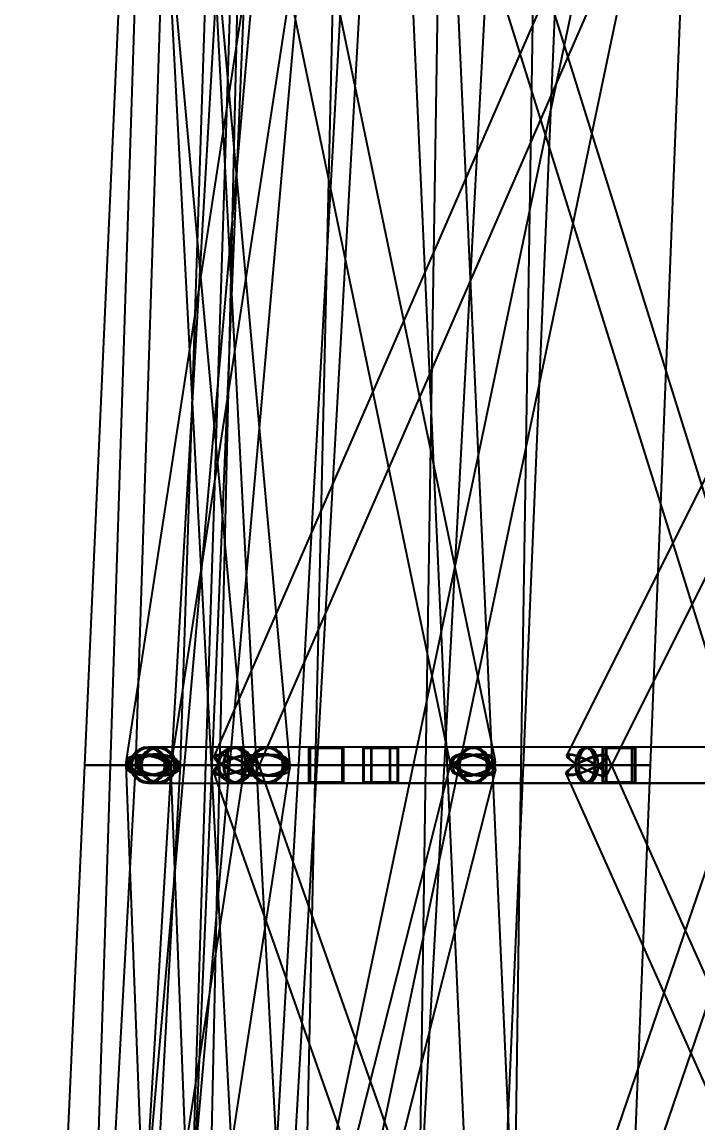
# Model space of a CAD drawing. Header units: millimetres. Extents: x -123812 to 252100, y -3000 to 639000.
# Drawn here: x -21951 to -14372, y 185986 to 198335 of the extents above; entities that cross this region are included whole.
import ezdxf

# ---------------------------------------------------------------- set-up
doc = ezdxf.new("R2010")
doc.units = ezdxf.units.MM
doc.layers.add('D-STR-DIM', color=7, linetype='Continuous', lineweight=13)
doc.layers.add('D-STR-STRC', color=7, linetype='Continuous', lineweight=25)
doc.styles.add('OpenSansCondensed-Light', font='OpenSansCondensed-Light.ttf')
doc.styles.add('TOWER_UNICODE', font='Arial Unicode.ttf')
doc.dimstyles.new('EZDXF', dxfattribs={"dimtxt": 0.25, "dimasz": 0.175, "dimexe": 0.375, "dimexo": 0.125, "dimgap": 0.1, "dimtad": 1, "dimlfac": 100, "dimzin": 12, "dimdsep": 46, "dimtxsty": 'OpenSansCondensed-Light', "dimblk": 'ARCHTICK', "dimcen": 2.5, "dimazin": 3, "dimtfac": 0.5, "dimtmove": 2, "dimatfit": 3})

# ---------------------------------------------------------------- blocks, each defined once
blk = doc.blocks.new('_ARCHTICK')
at = {"color": 0, "linetype": 'BYBLOCK', "const_width": 0.15}
blk.add_lwpolyline([(-0.5, -0.5), (0.5, 0.5)], dxfattribs=at)

msp = doc.modelspace()

# ---------------------------------------------------------------- linework, layer by layer
at = {"layer": 'D-STR-STRC'}
for points in [[(-20203.9, 174948.4), (-14961.2, 199948.4), (-14969.7, 199957), (-14994.5, 199968.6), (-15034, 199982.3), (-15085.5, 199997.1), (-15145.5, 200012.2), (-15209.8, 200026.5), (-15274.2, 200038.9), (-15334.2, 200048.7), (-15385.7, 200055.2), (-15425.2, 200057.9), (-15450, 200056.7), (-15458.5, 200051.6), (-20701.2, 175051.6)], [(-15441.4, 200104), (-19795.2, 190104), (-19797.1, 190084.9), (-19783, 190060), (-19754, 190031.1), (-19712.1, 190000), (-19660, 189968.9), (-19601.4, 189940), (-19540.2, 189915.1), (-19480.6, 189896), (-19426.6, 189884), (-19382, 189879.9), (-19349.8, 189884), (-19332.2, 189896), (-14978.3, 199896)], [(-19214.5, 199938.7), (-17135.6, 189938.7), (-17115.6, 189913.4), (-17080.3, 189893.9), (-17031.9, 189881.6), (-16973.9, 189877.5), (-16910.2, 189881.6), (-16845.1, 189893.9), (-16783, 189913.4), (-16728.2, 189938.7), (-16684.5, 189968.3), (-16654.7, 190000), (-16641, 190031.7), (-16644.2, 190061.3), (-18723.1, 200061.3)], [(-16970.3, 199912.3), (-13849.3, 189912.3), (-13825.2, 189892.5), (-13786.7, 189880.2), (-13736.3, 189875.9), (-13677.5, 189880.2), (-13614.3, 189892.5), (-13551, 189912.3), (-13491.9, 189938), (-13441.1, 189967.9), (-13401.9, 190000), (-13377.1, 190032.1), (-13368.4, 190062), (-13376.3, 190087.7), (-16497.3, 200087.7)], [(-10846.1, 200106.6), (-15846.5, 190106.6), (-15837.3, 190087.1), (-15813.2, 190061.6), (-15775.8, 190031.9), (-15727.6, 190000), (-15672, 189968.1), (-15612.7, 189938.4), (-15553.8, 189912.9), (-15499.2, 189893.4), (-15452.8, 189881.1), (-15417.6, 189876.9), (-15396.1, 189881.1), (-15389.8, 189893.4), (-10389.3, 199893.4)], [(-20944.4, 174978.4), (-18743.7, 199978.4), (-18752.3, 199990.6), (-18777.6, 200003.5), (-18817.8, 200016.1), (-18870.2, 200027.7), (-18931.3, 200037.3), (-18996.8, 200044.4), (-19062.3, 200048.5), (-19123.3, 200049.3), (-19175.7, 200046.7), (-19215.9, 200040.9), (-19241.2, 200032.4), (-19249.8, 200021.6), (-21450.5, 175021.6)], [(-19248.3, 200029.5), (-20786.7, 190029.5), (-20777, 190000), (-20750.8, 189970.5), (-20709.9, 189942.9), (-20657.1, 189919.3), (-20596, 189901.1), (-20530.7, 189889.7), (-20465.8, 189885.9), (-20405.6, 189889.7), (-20354.2, 189901.1), (-20315.1, 189919.3), (-20291, 189942.9), (-20283.6, 189970.5), (-18745.2, 199970.5)], [(-20353.8, 200000), (-20679.6, 190000), (-20667.3, 189969.7), (-20638.5, 189941.4), (-20595.3, 189917.2), (-20540.6, 189898.6), (-20478, 189886.9), (-20411.9, 189882.9), (-20346.8, 189886.9), (-20287.1, 189898.6), (-20236.8, 189917.2), (-20199.5, 189941.4), (-20177.5, 189969.7), (-20172.6, 190000), (-19846.8, 200000)], [(-20355.5, 199968.9), (-19449.9, 189968.9), (-19434, 189940), (-19402, 189915.1), (-19356.2, 189896), (-19299.6, 189884), (-19236.1, 189879.9), (-19170, 189884), (-19105.8, 189896), (-19048, 189915.1), (-19000.4, 189940), (-18966.2, 189968.9), (-18947.9, 190000), (-18946.7, 190031.1), (-19852.3, 200031.1)], [(-18535.8, 175012.8), (-19846.6, 200012.8), (-19855.3, 200025), (-19880.6, 200035.5), (-19920.9, 200043.5), (-19973.5, 200048.6), (-20034.6, 200050.4), (-20100.3, 200048.8), (-20166, 200043.8), (-20227.1, 200035.8), (-20279.7, 200025.4), (-20320, 200013.3), (-20345.3, 200000.2), (-20354, 199987.2), (-19043.2, 174987.2)], [(-15999.1, 175011), (-17128.4, 200011), (-17137, 200023.7), (-17162.4, 200034.7), (-17202.7, 200043.4), (-17255.2, 200049.1), (-17316.4, 200051.5), (-17382.1, 200050.4), (-17447.8, 200045.8), (-17509, 200038.1), (-17561.5, 200027.8), (-17601.9, 200015.6), (-17627.2, 200002.4), (-17635.9, 199989), (-16506.6, 174989)], [(-13612.8, 190203.2), (-16889.9, 190203.2), (-16932.6, 190196.3), (-16972.4, 190176), (-17006.6, 190143.7), (-17032.8, 190101.6), (-17049.3, 190052.6), (-17054.9, 190000), (-17049.3, 189947.4), (-17032.8, 189898.4), (-17006.6, 189856.3), (-16972.4, 189824), (-16932.6, 189803.7), (-16889.9, 189796.8), (-13612.8, 189796.8)], [(-10881.5, 190203.2), (-15618.1, 190203.2), (-15643.5, 190196.3), (-15667.1, 190176), (-15687.4, 190143.7), (-15703, 190101.6), (-15712.8, 190052.6), (-15716.1, 190000), (-15712.8, 189947.4), (-15703, 189898.4), (-15687.4, 189856.3), (-15667.1, 189824), (-15643.5, 189803.7), (-15618.1, 189796.8), (-10881.5, 189796.8)], [(-20722.2, 180000), (-20173.3, 190000), (-20187.4, 190032.4), (-20217.8, 190062.6), (-20262.5, 190088.5), (-20318.2, 190108.4), (-20381.3, 190120.9), (-20447.5, 190125.2), (-20512.2, 190120.9), (-20571, 190108.4), (-20620, 190088.5), (-20655.7, 190062.6), (-20675.8, 190032.4), (-20678.9, 190000), (-21227.8, 180000)], [(-20491.1, 179967.2), (-18946.6, 189967.2), (-18953.6, 190000), (-18977.3, 190032.8), (-19016, 190063.3), (-19067.1, 190089.5), (-19127.2, 190109.6), (-19192.1, 190122.2), (-19257.5, 190126.6), (-19318.8, 190122.2), (-19371.9, 190109.6), (-19413.1, 190089.5), (-19439.8, 190063.3), (-19449.9, 190032.8), (-20994.3, 180032.8)], [(-19896.5, 180000), (-20281.8, 190000), (-20286.4, 190031.5), (-20307.9, 190060.9), (-20344.9, 190086.2), (-20394.9, 190105.5), (-20454.4, 190117.7), (-20519.5, 190121.9), (-20585.6, 190117.7), (-20648.3, 190105.5), (-20703.2, 190086.2), (-20746.7, 190060.9), (-20775.8, 190031.5), (-20788.5, 190000), (-20403.2, 180000)], [(-15797.1, 180081.4), (-19323.3, 190081.4), (-19336.3, 190099.7), (-19364.7, 190111.2), (-19406.7, 190115.2), (-19459.5, 190111.2), (-19519.3, 190099.7), (-19582.2, 190081.4), (-19643.8, 190057.6), (-19699.9, 190029.8), (-19746.8, 190000), (-19781.1, 189970.2), (-19800.7, 189942.4), (-19804.1, 189918.6), (-16277.9, 179918.6)], [(-19169.6, 179936.9), (-16643.9, 189936.9), (-16644.6, 189967.3), (-16661.9, 190000), (-16694.8, 190032.7), (-16741.1, 190063.1), (-16797.4, 190089.3), (-16860.1, 190109.4), (-16924.8, 190122), (-16987.1, 190126.3), (-17042.8, 190122), (-17088.1, 190109.4), (-17119.8, 190089.3), (-17136, 190063.1), (-19661.6, 180063.1)], [(-16793.3, 179911.9), (-13375.1, 189911.9), (-13370.8, 189937.7), (-13383, 189967.7), (-13410.9, 190000), (-13452.6, 190032.3), (-13505.1, 190062.3), (-13565, 190088.1), (-13628.2, 190107.9), (-13690.3, 190120.4), (-13747.1, 190124.6), (-13794.8, 190120.4), (-13830, 190107.9), (-13850.5, 190088.1), (-17268.8, 180088.1)], [(-10918.8, 180102.7), (-15385.8, 190102.7), (-15399.6, 190114.6), (-15428.2, 190118.6), (-15469.7, 190114.6), (-15521.4, 190102.7), (-15579.6, 190083.9), (-15640.5, 190059.3), (-15699.9, 190030.7), (-15753.7, 190000), (-15798.2, 189969.3), (-15830.5, 189940.7), (-15848.3, 189916.1), (-15850.4, 189897.3), (-11383.3, 179897.3)]]:
    msp.add_lwpolyline(points, dxfattribs=at)
for points in [[(-21250.3, 190000), (-19820.1, 190000), (-19398.4, 200000), (-20802.2, 200000)], [(-20962.9, 190000), (-19889.2, 190000), (-19568, 200000), (-20639.8, 200000)], [(-20278.8, 190000), (-18848.6, 190000), (-18294.9, 200000), (-19698.7, 200000)], [(-19735.1, 190000), (-18661.4, 190000), (-18432.9, 200000), (-19504.7, 200000)], [(-18644.8, 190000), (-17214.6, 190000), (-16680.2, 200000), (-18084, 200000)], [(-17426.8, 190000), (-16353.1, 190000), (-16197.9, 200000), (-17269.7, 200000)], [(-16333.2, 190000), (-14903, 190000), (-14507.9, 200000), (-15911.7, 200000)], [(-20738.3, 190000), (-20731.4, 189947.4), (-20711.1, 189898.4), (-20678.8, 189856.3), (-20636.7, 189824), (-20587.8, 189803.7), (-20535.2, 189796.8), (-20426.1, 189796.8), (-20373.5, 189803.7), (-20324.5, 189824), (-20282.4, 189856.3), (-20250.1, 189898.4), (-20229.8, 189947.4), (-20222.9, 190000), (-20229.8, 190052.6), (-20250.1, 190101.6), (-20282.4, 190143.7), (-20324.5, 190176), (-20373.5, 190196.3), (-20426.1, 190203.2), (-20535.2, 190203.2), (-20587.8, 190196.3), (-20636.7, 190176), (-20678.8, 190143.7), (-20711.1, 190101.6), (-20731.4, 190052.6)], [(-20738.3, 190000), (-20731.4, 189947.4), (-20711.1, 189898.4), (-20678.8, 189856.3), (-20636.7, 189824), (-20587.8, 189803.7), (-20535.2, 189796.8), (-20482.6, 189803.7), (-20433.6, 189824), (-20391.5, 189856.3), (-20359.2, 189898.4), (-20338.9, 189947.4), (-20332, 190000), (-20338.9, 190052.6), (-20359.2, 190101.6), (-20391.5, 190143.7), (-20433.6, 190176), (-20482.6, 190196.3), (-20535.2, 190203.2), (-20587.8, 190196.3), (-20636.7, 190176), (-20678.8, 190143.7), (-20711.1, 190101.6), (-20731.4, 190052.6)], [(-20734.8, 190000), (-20728, 189947.4), (-20708.1, 189898.4), (-20676.3, 189856.3), (-20635, 189824), (-20586.8, 189803.7), (-20535.2, 189796.8), (-19563.7, 189796.8), (-19512, 189803.7), (-19463.9, 189824), (-19422.5, 189856.3), (-19390.8, 189898.4), (-19370.9, 189947.4), (-19364.1, 190000), (-19370.9, 190052.6), (-19390.8, 190101.6), (-19422.5, 190143.7), (-19463.9, 190176), (-19512, 190196.3), (-19563.7, 190203.2), (-20535.2, 190203.2), (-20586.8, 190196.3), (-20635, 190176), (-20676.3, 190143.7), (-20708.1, 190101.6), (-20728, 190052.6)], [(-20734.8, 190000), (-20728, 189947.4), (-20708.1, 189898.4), (-20676.3, 189856.3), (-20635, 189824), (-20586.8, 189803.7), (-20535.2, 189796.8), (-20483.5, 189803.7), (-20435.4, 189824), (-20394, 189856.3), (-20362.3, 189898.4), (-20342.3, 189947.4), (-20335.5, 190000), (-20342.3, 190052.6), (-20362.3, 190101.6), (-20394, 190143.7), (-20435.4, 190176), (-20483.5, 190196.3), (-20535.2, 190203.2), (-20586.8, 190196.3), (-20635, 190176), (-20676.3, 190143.7), (-20708.1, 190101.6), (-20728, 190052.6)], [(-20722.3, 190000), (-20716, 189951.5), (-20697.3, 189906.4), (-20667.5, 189867.6), (-20628.8, 189837.9), (-20583.6, 189819.2), (-20535.2, 189812.8), (-20486.7, 189819.2), (-20441.6, 189837.9), (-20402.8, 189867.6), (-20373.1, 189906.4), (-20354.4, 189951.5), (-20348, 190000), (-20354.4, 190048.5), (-20373.1, 190093.6), (-20402.8, 190132.4), (-20441.6, 190162.1), (-20486.7, 190180.8), (-20535.2, 190187.2), (-20583.6, 190180.8), (-20628.8, 190162.1), (-20667.5, 190132.4), (-20697.3, 190093.6), (-20716, 190048.5)], [(-20719.1, 190000), (-20712.8, 189951.5), (-20694.4, 189906.4), (-20665.2, 189867.6), (-20627.1, 189837.9), (-20582.8, 189819.2), (-20535.2, 189812.8), (-20487.6, 189819.2), (-20443.2, 189837.9), (-20405.1, 189867.6), (-20375.9, 189906.4), (-20357.5, 189951.5), (-20351.3, 190000), (-20357.5, 190048.5), (-20375.9, 190093.6), (-20405.1, 190132.4), (-20443.2, 190162.1), (-20487.6, 190180.8), (-20535.2, 190187.2), (-20582.8, 190180.8), (-20627.1, 190162.1), (-20665.2, 190132.4), (-20694.4, 190093.6), (-20712.8, 190048.5)], [(-20629.2, 190000), (-20622.3, 189947.4), (-20602, 189898.4), (-20569.7, 189856.3), (-20527.6, 189824), (-20478.6, 189803.7), (-20426.1, 189796.8), (-20373.5, 189803.7), (-20324.5, 189824), (-20282.4, 189856.3), (-20250.1, 189898.4), (-20229.8, 189947.4), (-20222.9, 190000), (-20229.8, 190052.6), (-20250.1, 190101.6), (-20282.4, 190143.7), (-20324.5, 190176), (-20373.5, 190196.3), (-20426.1, 190203.2), (-20478.6, 190196.3), (-20527.6, 190176), (-20569.7, 190143.7), (-20602, 190101.6), (-20622.3, 190052.6)], [(-20624.2, 190000), (-20617.5, 189947.4), (-20597.7, 189898.4), (-20566.2, 189856.3), (-20525.1, 189824), (-20477.4, 189803.7), (-20426.1, 189796.8), (-19198.3, 189796.8), (-19147, 189803.7), (-19099.2, 189824), (-19058.2, 189856.3), (-19026.7, 189898.4), (-19006.9, 189947.4), (-19000.1, 190000), (-19006.9, 190052.6), (-19026.7, 190101.6), (-19058.2, 190143.7), (-19099.2, 190176), (-19147, 190196.3), (-19198.3, 190203.2), (-20426.1, 190203.2), (-20477.4, 190196.3), (-20525.1, 190176), (-20566.2, 190143.7), (-20597.7, 190101.6), (-20617.5, 190052.6)], [(-20624.2, 190000), (-20617.5, 189947.4), (-20597.7, 189898.4), (-20566.2, 189856.3), (-20525.1, 189824), (-20477.4, 189803.7), (-20426.1, 189796.8), (-20374.8, 189803.7), (-20327, 189824), (-20286, 189856.3), (-20254.5, 189898.4), (-20234.7, 189947.4), (-20227.9, 190000), (-20234.7, 190052.6), (-20254.5, 190101.6), (-20286, 190143.7), (-20327, 190176), (-20374.8, 190196.3), (-20426.1, 190203.2), (-20477.4, 190196.3), (-20525.1, 190176), (-20566.2, 190143.7), (-20597.7, 190101.6), (-20617.5, 190052.6)], [(-20613.2, 190000), (-20606.9, 189951.5), (-20588.2, 189906.4), (-20558.4, 189867.6), (-20519.6, 189837.9), (-20474.5, 189819.2), (-20426.1, 189812.8), (-20377.6, 189819.2), (-20332.5, 189837.9), (-20293.7, 189867.6), (-20264, 189906.4), (-20245.3, 189951.5), (-20238.9, 190000), (-20245.3, 190048.5), (-20264, 190093.6), (-20293.7, 190132.4), (-20332.5, 190162.1), (-20377.6, 190180.8), (-20426.1, 190187.2), (-20474.5, 190180.8), (-20519.6, 190162.1), (-20558.4, 190132.4), (-20588.2, 190093.6), (-20606.9, 190048.5)], [(-20608.6, 190000), (-20602.4, 189951.5), (-20584.2, 189906.4), (-20555.2, 189867.6), (-20517.3, 189837.9), (-20473.3, 189819.2), (-20426.1, 189812.8), (-20378.8, 189819.2), (-20334.8, 189837.9), (-20297, 189867.6), (-20268, 189906.4), (-20249.7, 189951.5), (-20243.5, 190000), (-20249.7, 190048.5), (-20268, 190093.6), (-20297, 190132.4), (-20334.8, 190162.1), (-20378.8, 190180.8), (-20426.1, 190187.2), (-20473.3, 190180.8), (-20517.3, 190162.1), (-20555.2, 190132.4), (-20584.2, 190093.6), (-20602.4, 190048.5)], [(-19763.3, 190000), (-19756.5, 189947.4), (-19736.6, 189898.4), (-19704.9, 189856.3), (-19663.5, 189824), (-19615.4, 189803.7), (-19563.7, 189796.8), (-19512, 189803.7), (-19463.9, 189824), (-19422.5, 189856.3), (-19390.8, 189898.4), (-19370.9, 189947.4), (-19364.1, 190000), (-19370.9, 190052.6), (-19390.8, 190101.6), (-19422.5, 190143.7), (-19463.9, 190176), (-19512, 190196.3), (-19563.7, 190203.2), (-19615.4, 190196.3), (-19663.5, 190176), (-19704.9, 190143.7), (-19736.6, 190101.6), (-19756.5, 190052.6)], [(-19747.6, 190000), (-19741.4, 189951.5), (-19723, 189906.4), (-19693.8, 189867.6), (-19655.7, 189837.9), (-19611.3, 189819.2), (-19563.7, 189812.8), (-19516.1, 189819.2), (-19471.7, 189837.9), (-19433.7, 189867.6), (-19404.4, 189906.4), (-19386.1, 189951.5), (-19379.8, 190000), (-19386.1, 190048.5), (-19404.4, 190093.6), (-19433.7, 190132.4), (-19471.7, 190162.1), (-19516.1, 190180.8), (-19563.7, 190187.2), (-19611.3, 190180.8), (-19655.7, 190162.1), (-19693.8, 190132.4), (-19723, 190093.6), (-19741.4, 190048.5)], [(-19696.3, 190000), (-19691.8, 189947.4), (-19678.6, 189898.4), (-19657.5, 189856.3), (-19630, 189824), (-19598, 189803.7), (-19563.7, 189796.8), (-15618.1, 189796.8), (-15583.8, 189803.7), (-15551.8, 189824), (-15524.3, 189856.3), (-15503.2, 189898.4), (-15490, 189947.4), (-15485.5, 190000), (-15490, 190052.6), (-15503.2, 190101.6), (-15524.3, 190143.7), (-15551.8, 190176), (-15583.8, 190196.3), (-15618.1, 190203.2), (-19563.7, 190203.2), (-19598, 190196.3), (-19630, 190176), (-19657.5, 190143.7), (-19678.6, 190101.6), (-19691.8, 190052.6)], [(-19696.3, 190000), (-19691.8, 189947.4), (-19678.6, 189898.4), (-19657.5, 189856.3), (-19630, 189824), (-19598, 189803.7), (-19563.7, 189796.8), (-19529.4, 189803.7), (-19497.4, 189824), (-19469.9, 189856.3), (-19448.8, 189898.4), (-19435.6, 189947.4), (-19431.1, 190000), (-19435.6, 190052.6), (-19448.8, 190101.6), (-19469.9, 190143.7), (-19497.4, 190176), (-19529.4, 190196.3), (-19563.7, 190203.2), (-19598, 190196.3), (-19630, 190176), (-19657.5, 190143.7), (-19678.6, 190101.6), (-19691.8, 190052.6)], [(-19685.9, 190000), (-19681.7, 189951.5), (-19669.5, 189906.4), (-19650.1, 189867.6), (-19624.8, 189837.9), (-19595.3, 189819.2), (-19563.7, 189812.8), (-19532.1, 189819.2), (-19502.6, 189837.9), (-19477.3, 189867.6), (-19457.9, 189906.4), (-19445.7, 189951.5), (-19441.5, 190000), (-19445.7, 190048.5), (-19457.9, 190093.6), (-19477.3, 190132.4), (-19502.6, 190162.1), (-19532.1, 190180.8), (-19563.7, 190187.2), (-19595.3, 190180.8), (-19624.8, 190162.1), (-19650.1, 190132.4), (-19669.5, 190093.6), (-19681.7, 190048.5)], [(-19646.6, 189800), (-9794.2, 189800), (-9794.2, 190200), (-19646.6, 190200)], [(-19480.8, 190200), (-19646.6, 190200), (-19646.6, 189800), (-19480.8, 189800)], [(-19485.8, 190188), (-19641.6, 190188), (-19641.6, 189812), (-19485.8, 189812)], [(-19396.4, 190000), (-19389.7, 189947.4), (-19369.9, 189898.4), (-19338.4, 189856.3), (-19297.4, 189824), (-19249.6, 189803.7), (-19198.3, 189796.8), (-19147, 189803.7), (-19099.2, 189824), (-19058.2, 189856.3), (-19026.7, 189898.4), (-19006.9, 189947.4), (-19000.1, 190000), (-19006.9, 190052.6), (-19026.7, 190101.6), (-19058.2, 190143.7), (-19099.2, 190176), (-19147, 190196.3), (-19198.3, 190203.2), (-19249.6, 190196.3), (-19297.4, 190176), (-19338.4, 190143.7), (-19369.9, 190101.6), (-19389.7, 190052.6)], [(-19383.5, 190000), (-19377.2, 189947.4), (-19358.7, 189898.4), (-19329.3, 189856.3), (-19290.9, 189824), (-19246.2, 189803.7), (-19198.3, 189796.8), (-16889.9, 189796.8), (-16842, 189803.7), (-16797.3, 189824), (-16759, 189856.3), (-16729.5, 189898.4), (-16711, 189947.4), (-16704.7, 190000), (-16711, 190052.6), (-16729.5, 190101.6), (-16759, 190143.7), (-16797.3, 190176), (-16842, 190196.3), (-16889.9, 190203.2), (-19198.3, 190203.2), (-19246.2, 190196.3), (-19290.9, 190176), (-19329.3, 190143.7), (-19358.7, 190101.6), (-19377.2, 190052.6)], [(-19383.5, 190000), (-19377.2, 189947.4), (-19358.7, 189898.4), (-19329.3, 189856.3), (-19290.9, 189824), (-19246.2, 189803.7), (-19198.3, 189796.8), (-19150.3, 189803.7), (-19105.7, 189824), (-19067.3, 189856.3), (-19037.9, 189898.4), (-19019.4, 189947.4), (-19013.1, 190000), (-19019.4, 190052.6), (-19037.9, 190101.6), (-19067.3, 190143.7), (-19105.7, 190176), (-19150.3, 190196.3), (-19198.3, 190203.2), (-19246.2, 190196.3), (-19290.9, 190176), (-19329.3, 190143.7), (-19358.7, 190101.6), (-19377.2, 190052.6)], [(-19380.8, 190000), (-19374.6, 189951.5), (-19356.4, 189906.4), (-19327.4, 189867.6), (-19289.6, 189837.9), (-19245.5, 189819.2), (-19198.3, 189812.8), (-19151, 189819.2), (-19107, 189837.9), (-19069.2, 189867.6), (-19040.2, 189906.4), (-19022, 189951.5), (-19015.7, 190000), (-19022, 190048.5), (-19040.2, 190093.6), (-19069.2, 190132.4), (-19107, 190162.1), (-19151, 190180.8), (-19198.3, 190187.2), (-19245.5, 190180.8), (-19289.6, 190162.1), (-19327.4, 190132.4), (-19356.4, 190093.6), (-19374.6, 190048.5)], [(-19368.9, 190000), (-19363.1, 189951.5), (-19346.1, 189906.4), (-19318.9, 189867.6), (-19283.6, 189837.9), (-19242.4, 189819.2), (-19198.3, 189812.8), (-19154.1, 189819.2), (-19113, 189837.9), (-19077.6, 189867.6), (-19050.5, 189906.4), (-19033.5, 189951.5), (-19027.6, 190000), (-19033.5, 190048.5), (-19050.5, 190093.6), (-19077.6, 190132.4), (-19113, 190162.1), (-19154.1, 190180.8), (-19198.3, 190187.2), (-19242.4, 190180.8), (-19283.6, 190162.1), (-19318.9, 190132.4), (-19346.1, 190093.6), (-19363.1, 190048.5)], [(-18740.2, 189800), (-17730.1, 189800), (-17730.1, 190200), (-18740.2, 190200)], [(-18341, 190200), (-18740.2, 190200), (-18740.2, 189800), (-18341, 189800)], [(-18729.7, 189800), (-15066.9, 189800), (-15066.9, 190200), (-18729.7, 190200)], [(-18351.6, 190200), (-18729.7, 190200), (-18729.7, 189800), (-18351.6, 189800)], [(-18353, 190188), (-18728.2, 190188), (-18728.2, 189812), (-18353, 189812)], [(-18362.9, 190188), (-18718.3, 190188), (-18718.3, 189812), (-18362.9, 189812)], [(-17730.1, 190200), (-18129.3, 190200), (-18129.3, 189800), (-17730.1, 189800)], [(-17742.1, 190188), (-18117.3, 190188), (-18117.3, 189812), (-17742.1, 189812)], [(-18040.4, 189800), (-9766.3, 189800), (-9766.3, 190200), (-18040.4, 190200)], [(-17818.9, 190200), (-18040.4, 190200), (-18040.4, 189800), (-17818.9, 189800)], [(-17825.6, 190188), (-18033.8, 190188), (-18033.8, 189812), (-17825.6, 189812)], [(-17075.2, 190000), (-17068.8, 189947.4), (-17050.3, 189898.4), (-17020.9, 189856.3), (-16982.5, 189824), (-16937.9, 189803.7), (-16889.9, 189796.8), (-16842, 189803.7), (-16797.3, 189824), (-16759, 189856.3), (-16729.5, 189898.4), (-16711, 189947.4), (-16704.7, 190000), (-16711, 190052.6), (-16729.5, 190101.6), (-16759, 190143.7), (-16797.3, 190176), (-16842, 190196.3), (-16889.9, 190203.2), (-16937.9, 190196.3), (-16982.5, 190176), (-17020.9, 190143.7), (-17050.3, 190101.6), (-17068.8, 190052.6)], [(-17060.6, 190000), (-17054.8, 189951.5), (-17037.7, 189906.4), (-17010.6, 189867.6), (-16975.3, 189837.9), (-16934.1, 189819.2), (-16889.9, 189812.8), (-16845.8, 189819.2), (-16804.6, 189837.9), (-16769.3, 189867.6), (-16742.2, 189906.4), (-16725.1, 189951.5), (-16719.3, 190000), (-16725.1, 190048.5), (-16742.2, 190093.6), (-16769.3, 190132.4), (-16804.6, 190162.1), (-16845.8, 190180.8), (-16889.9, 190187.2), (-16934.1, 190180.8), (-16975.3, 190162.1), (-17010.6, 190132.4), (-17037.7, 190093.6), (-17054.8, 190048.5)], [(-17054.9, 190000), (-17049.3, 189947.4), (-17032.8, 189898.4), (-17006.6, 189856.3), (-16972.4, 189824), (-16932.6, 189803.7), (-16889.9, 189796.8), (-16847.2, 189803.7), (-16807.4, 189824), (-16773.3, 189856.3), (-16747.1, 189898.4), (-16730.6, 189947.4), (-16725, 190000), (-16730.6, 190052.6), (-16747.1, 190101.6), (-16773.3, 190143.7), (-16807.4, 190176), (-16847.2, 190196.3), (-16889.9, 190203.2), (-16932.6, 190196.3), (-16972.4, 190176), (-17006.6, 190143.7), (-17032.8, 190101.6), (-17049.3, 190052.6)], [(-17041.9, 190000), (-17036.7, 189951.5), (-17021.6, 189906.4), (-16997.4, 189867.6), (-16965.9, 189837.9), (-16929.3, 189819.2), (-16889.9, 189812.8), (-16850.6, 189819.2), (-16813.9, 189837.9), (-16782.5, 189867.6), (-16758.3, 189906.4), (-16743.1, 189951.5), (-16737.9, 190000), (-16743.1, 190048.5), (-16758.3, 190093.6), (-16782.5, 190132.4), (-16813.9, 190162.1), (-16850.6, 190180.8), (-16889.9, 190187.2), (-16929.3, 190180.8), (-16965.9, 190162.1), (-16997.4, 190132.4), (-17021.6, 190093.6), (-17036.7, 190048.5)], [(-15750.7, 190000), (-15746.2, 189947.4), (-15733, 189898.4), (-15711.9, 189856.3), (-15684.4, 189824), (-15652.4, 189803.7), (-15618.1, 189796.8), (-15583.8, 189803.7), (-15551.8, 189824), (-15524.3, 189856.3), (-15503.2, 189898.4), (-15490, 189947.4), (-15485.5, 190000), (-15490, 190052.6), (-15503.2, 190101.6), (-15524.3, 190143.7), (-15551.8, 190176), (-15583.8, 190196.3), (-15618.1, 190203.2), (-15652.4, 190196.3), (-15684.4, 190176), (-15711.9, 190143.7), (-15733, 190101.6), (-15746.2, 190052.6)], [(-15740.3, 190000), (-15736.1, 189951.5), (-15723.9, 189906.4), (-15704.5, 189867.6), (-15679.2, 189837.9), (-15649.7, 189819.2), (-15618.1, 189812.8), (-15586.5, 189819.2), (-15557, 189837.9), (-15531.7, 189867.6), (-15512.3, 189906.4), (-15500.1, 189951.5), (-15495.9, 190000), (-15500.1, 190048.5), (-15512.3, 190093.6), (-15531.7, 190132.4), (-15557, 190162.1), (-15586.5, 190180.8), (-15618.1, 190187.2), (-15649.7, 190180.8), (-15679.2, 190162.1), (-15704.5, 190132.4), (-15723.9, 190093.6), (-15736.1, 190048.5)], [(-15716.1, 190000), (-15712.8, 189947.4), (-15703, 189898.4), (-15687.4, 189856.3), (-15667.1, 189824), (-15643.5, 189803.7), (-15618.1, 189796.8), (-15592.7, 189803.7), (-15569.1, 189824), (-15548.8, 189856.3), (-15533.2, 189898.4), (-15523.4, 189947.4), (-15520.1, 190000), (-15523.4, 190052.6), (-15533.2, 190101.6), (-15548.8, 190143.7), (-15569.1, 190176), (-15592.7, 190196.3), (-15618.1, 190203.2), (-15643.5, 190196.3), (-15667.1, 190176), (-15687.4, 190143.7), (-15703, 190101.6), (-15712.8, 190052.6)], [(-15708.4, 190000), (-15705.3, 189951.5), (-15696.3, 189906.4), (-15682, 189867.6), (-15663.3, 189837.9), (-15641.5, 189819.2), (-15618.1, 189812.8), (-15594.7, 189819.2), (-15573, 189837.9), (-15554.2, 189867.6), (-15539.9, 189906.4), (-15530.9, 189951.5), (-15527.8, 190000), (-15530.9, 190048.5), (-15539.9, 190093.6), (-15554.2, 190132.4), (-15573, 190162.1), (-15594.7, 190180.8), (-15618.1, 190187.2), (-15641.5, 190180.8), (-15663.3, 190162.1), (-15682, 190132.4), (-15696.3, 190093.6), (-15705.3, 190048.5)], [(-15066.9, 190200), (-15445, 190200), (-15445, 189800), (-15066.9, 189800)], [(-15078.2, 190188), (-15433.6, 190188), (-15433.6, 189812), (-15078.2, 189812)], [(-15407, 189800), (-8512.5, 189800), (-8512.5, 190200), (-15407, 190200)], [(-15104.8, 190200), (-15407, 190200), (-15407, 189800), (-15104.8, 189800)], [(-15113.9, 190188), (-15397.9, 190188), (-15397.9, 189812), (-15113.9, 189812)], [(-20281.8, 190000), (-20294.5, 189968.5), (-20323.6, 189939.1), (-20367.1, 189913.8), (-20422.1, 189894.5), (-20484.8, 189882.3), (-20550.9, 189878.1), (-20615.9, 189882.3), (-20675.5, 189894.5), (-20725.4, 189913.8), (-20762.4, 189939.1), (-20784, 189968.5), (-20788.5, 190000), (-20775.8, 190031.5), (-20746.7, 190060.9), (-20703.2, 190086.2), (-20648.3, 190105.5), (-20585.6, 190117.7), (-20519.5, 190121.9), (-20454.4, 190117.7), (-20394.9, 190105.5), (-20344.9, 190086.2), (-20307.9, 190060.9), (-20286.4, 190031.5)], [(-20777, 190000), (-20750.8, 189970.5), (-20709.9, 189942.9), (-20657.1, 189919.3), (-20596, 189901.1), (-20530.7, 189889.7), (-20465.8, 189885.9), (-20405.6, 189889.7), (-20354.2, 189901.1), (-20315.1, 189919.3), (-20291, 189942.9), (-20283.6, 189970.5), (-20293.3, 190000), (-20319.5, 190029.5), (-20360.4, 190057.1), (-20413.2, 190080.7), (-20474.3, 190098.9), (-20539.6, 190110.3), (-20604.6, 190114.1), (-20664.8, 190110.3), (-20716.2, 190098.9), (-20755.2, 190080.7), (-20779.3, 190057.1), (-20786.7, 190029.5)], [(-20306.7, 190000), (-20318.2, 189971.6), (-20344.4, 189945.1), (-20383.7, 189922.3), (-20433.2, 189904.8), (-20489.7, 189893.9), (-20549.3, 189890.1), (-20608, 189893.9), (-20661.6, 189904.8), (-20706.7, 189922.3), (-20740.1, 189945.1), (-20759.5, 189971.6), (-20763.6, 190000), (-20752.2, 190028.4), (-20725.9, 190054.9), (-20686.7, 190077.7), (-20637.1, 190095.2), (-20580.6, 190106.1), (-20521, 190109.9), (-20462.4, 190106.1), (-20408.7, 190095.2), (-20363.6, 190077.7), (-20330.3, 190054.9), (-20310.9, 190028.4)], [(-20753.2, 190000), (-20729.6, 189973.4), (-20692.7, 189948.5), (-20645.1, 189927.2), (-20590, 189910.9), (-20531.2, 189900.6), (-20472.6, 189897.1), (-20418.3, 189900.6), (-20372, 189910.9), (-20336.8, 189927.2), (-20315.1, 189948.5), (-20308.4, 189973.4), (-20317.1, 190000), (-20340.8, 190026.6), (-20377.6, 190051.5), (-20425.2, 190072.8), (-20480.3, 190089.1), (-20539.2, 190099.4), (-20597.7, 190102.9), (-20652, 190099.4), (-20698.4, 190089.1), (-20733.6, 190072.8), (-20755.3, 190051.5), (-20762, 190026.6)], [(-20679.6, 190000), (-20667.3, 189969.7), (-20638.5, 189941.4), (-20595.3, 189917.2), (-20540.6, 189898.6), (-20478, 189886.9), (-20411.9, 189882.9), (-20346.8, 189886.9), (-20287.1, 189898.6), (-20236.8, 189917.2), (-20199.5, 189941.4), (-20177.5, 189969.7), (-20172.6, 190000), (-20184.9, 190030.3), (-20213.6, 190058.6), (-20256.8, 190082.8), (-20311.6, 190101.4), (-20374.1, 190113.1), (-20440.2, 190117.1), (-20505.3, 190113.1), (-20565.1, 190101.4), (-20615.3, 190082.8), (-20652.7, 190058.6), (-20674.6, 190030.3)], [(-20173.3, 190000), (-20176.3, 189967.6), (-20196.4, 189937.4), (-20232.2, 189911.5), (-20281.1, 189891.6), (-20339.9, 189879.1), (-20404.6, 189874.8), (-20470.8, 189879.1), (-20533.9, 189891.6), (-20589.7, 189911.5), (-20634.3, 189937.4), (-20664.7, 189967.6), (-20678.9, 190000), (-20675.8, 190032.4), (-20655.7, 190062.6), (-20620, 190088.5), (-20571, 190108.4), (-20512.2, 190120.9), (-20447.5, 190125.2), (-20381.3, 190120.9), (-20318.2, 190108.4), (-20262.5, 190088.5), (-20217.8, 190062.6), (-20187.4, 190032.4)], [(-20654.6, 190000), (-20643.5, 189972.7), (-20617.6, 189947.2), (-20578.7, 189925.3), (-20529.3, 189908.6), (-20472.9, 189898), (-20413.3, 189894.4), (-20354.6, 189898), (-20300.8, 189908.6), (-20255.5, 189925.3), (-20221.8, 189947.2), (-20202, 189972.7), (-20197.5, 190000), (-20208.6, 190027.3), (-20234.5, 190052.8), (-20273.5, 190074.7), (-20322.8, 190091.4), (-20379.2, 190102), (-20438.8, 190105.6), (-20497.5, 190102), (-20551.4, 190091.4), (-20596.7, 190074.7), (-20630.4, 190052.8), (-20650.1, 190027.3)], [(-20198.1, 190000), (-20200.9, 189970.8), (-20219, 189943.6), (-20251.2, 189920.2), (-20295.4, 189902.3), (-20348.4, 189891), (-20406.8, 189887.1), (-20466.4, 189891), (-20523.3, 189902.3), (-20573.6, 189920.2), (-20613.8, 189943.6), (-20641.2, 189970.8), (-20654, 190000), (-20651.2, 190029.2), (-20633.1, 190056.4), (-20600.9, 190079.8), (-20556.8, 190097.7), (-20503.7, 190109), (-20445.4, 190112.9), (-20385.7, 190109), (-20328.8, 190097.7), (-20278.6, 190079.8), (-20238.3, 190056.4), (-20210.9, 190029.2)], [(-19380.7, 190000), (-19427.5, 189970.2), (-19483.7, 189942.4), (-19545.3, 189918.6), (-19608.1, 189900.3), (-19667.9, 189888.8), (-19720.7, 189884.8), (-19762.7, 189888.8), (-19791.2, 189900.3), (-19804.1, 189918.6), (-19800.7, 189942.4), (-19781.1, 189970.2), (-19746.8, 190000), (-19699.9, 190029.8), (-19643.8, 190057.6), (-19582.2, 190081.4), (-19519.3, 190099.7), (-19459.5, 190111.2), (-19406.7, 190115.2), (-19364.7, 190111.2), (-19336.3, 190099.7), (-19323.3, 190081.4), (-19326.7, 190057.6), (-19346.3, 190029.8)], [(-19712.1, 190000), (-19660, 189968.9), (-19601.4, 189940), (-19540.2, 189915.1), (-19480.6, 189896), (-19426.6, 189884), (-19382, 189879.9), (-19349.8, 189884), (-19332.2, 189896), (-19330.3, 189915.1), (-19344.4, 189940), (-19373.4, 189968.9), (-19415.3, 190000), (-19467.4, 190031.1), (-19526.1, 190060), (-19587.3, 190084.9), (-19646.9, 190104), (-19700.8, 190116), (-19745.4, 190120.1), (-19777.6, 190116), (-19795.2, 190104), (-19797.1, 190084.9), (-19783, 190060), (-19754, 190031.1)], [(-19398.7, 190000), (-19440.9, 189973.1), (-19491.5, 189948.1), (-19547.1, 189926.6), (-19603.7, 189910.1), (-19657.7, 189899.7), (-19705.2, 189896.2), (-19743.1, 189899.7), (-19768.8, 189910.1), (-19780.5, 189926.6), (-19777.4, 189948.1), (-19759.7, 189973.1), (-19728.7, 190000), (-19686.5, 190026.9), (-19635.9, 190051.9), (-19580.3, 190073.4), (-19523.7, 190089.9), (-19469.7, 190100.3), (-19422.2, 190103.8), (-19384.3, 190100.3), (-19358.6, 190089.9), (-19346.9, 190073.4), (-19350, 190051.9), (-19367.7, 190026.9)], [(-19697.5, 190000), (-19650.5, 189972), (-19597.7, 189945.9), (-19542.5, 189923.5), (-19488.7, 189906.3), (-19440.1, 189895.4), (-19399.9, 189891.8), (-19370.9, 189895.4), (-19355, 189906.3), (-19353.3, 189923.5), (-19366, 189945.9), (-19392.1, 189972), (-19429.9, 190000), (-19476.9, 190028), (-19529.8, 190054.1), (-19584.9, 190076.5), (-19638.7, 190093.7), (-19687.3, 190104.6), (-19727.5, 190108.2), (-19756.5, 190104.6), (-19772.4, 190093.7), (-19774.1, 190076.5), (-19761.4, 190054.1), (-19735.3, 190028)], [(-18953.6, 190000), (-18946.6, 189967.2), (-18956.8, 189936.7), (-18983.4, 189910.5), (-19024.7, 189890.4), (-19077.8, 189877.8), (-19139.1, 189873.4), (-19204.4, 189877.8), (-19269.4, 189890.4), (-19329.4, 189910.5), (-19380.6, 189936.7), (-19419.3, 189967.2), (-19442.9, 190000), (-19449.9, 190032.8), (-19439.8, 190063.3), (-19413.1, 190089.5), (-19371.9, 190109.6), (-19318.8, 190122.2), (-19257.5, 190126.6), (-19192.1, 190122.2), (-19127.2, 190109.6), (-19067.1, 190089.5), (-19016, 190063.3), (-18977.3, 190032.8)], [(-19448.6, 190000), (-19449.9, 189968.9), (-19434, 189940), (-19402, 189915.1), (-19356.2, 189896), (-19299.6, 189884), (-19236.1, 189879.9), (-19170, 189884), (-19105.8, 189896), (-19048, 189915.1), (-19000.4, 189940), (-18966.2, 189968.9), (-18947.9, 190000), (-18946.7, 190031.1), (-18962.6, 190060), (-18994.5, 190084.9), (-19040.4, 190104), (-19097, 190116), (-19160.5, 190120.1), (-19226.6, 190116), (-19290.7, 190104), (-19348.6, 190084.9), (-19396.2, 190060), (-19430.3, 190031.1)], [(-18977.7, 190000), (-18971.4, 189970.5), (-18980.6, 189943), (-19004.6, 189919.3), (-19041.8, 189901.2), (-19089.6, 189889.8), (-19144.9, 189885.9), (-19203.8, 189889.8), (-19262.4, 189901.2), (-19316.5, 189919.3), (-19362.6, 189943), (-19397.5, 189970.5), (-19418.9, 190000), (-19425.2, 190029.5), (-19416, 190057), (-19392, 190080.7), (-19354.8, 190098.8), (-19306.9, 190110.2), (-19251.6, 190114.1), (-19192.7, 190110.2), (-19134.2, 190098.8), (-19080, 190080.7), (-19033.9, 190057), (-18999, 190029.5)], [(-19424, 190000), (-19425.1, 189972), (-19410.8, 189945.9), (-19382, 189923.4), (-19340.6, 189906.2), (-19289.6, 189895.4), (-19232.3, 189891.7), (-19172.8, 189895.4), (-19114.9, 189906.2), (-19062.8, 189923.4), (-19019.8, 189945.9), (-18989.1, 189972), (-18972.6, 190000), (-18971.4, 190028), (-18985.8, 190054.1), (-19014.6, 190076.6), (-19055.9, 190093.8), (-19107, 190104.6), (-19164.2, 190108.3), (-19223.8, 190104.6), (-19281.6, 190093.8), (-19333.8, 190076.6), (-19376.7, 190054.1), (-19407.5, 190028)], [(-17125.1, 190000), (-17138.9, 189968.3), (-17135.6, 189938.7), (-17115.6, 189913.4), (-17080.3, 189893.9), (-17031.9, 189881.6), (-16973.9, 189877.5), (-16910.2, 189881.6), (-16845.1, 189893.9), (-16783, 189913.4), (-16728.2, 189938.7), (-16684.5, 189968.3), (-16654.7, 190000), (-16641, 190031.7), (-16644.2, 190061.3), (-16664.2, 190086.6), (-16699.6, 190106.1), (-16747.9, 190118.4), (-16806, 190122.5), (-16869.7, 190118.4), (-16934.8, 190106.1), (-16996.9, 190086.6), (-17051.6, 190061.3), (-17095.4, 190031.7)], [(-16661.9, 190000), (-16644.6, 189967.3), (-16643.9, 189936.9), (-16660, 189910.7), (-16691.8, 189890.6), (-16737.1, 189878), (-16792.8, 189873.7), (-16855.1, 189878), (-16919.8, 189890.6), (-16982.5, 189910.7), (-17038.8, 189936.9), (-17085, 189967.3), (-17117.9, 190000), (-17135.3, 190032.7), (-17136, 190063.1), (-17119.8, 190089.3), (-17088.1, 190109.4), (-17042.8, 190122), (-16987.1, 190126.3), (-16924.8, 190122), (-16860.1, 190109.4), (-16797.4, 190089.3), (-16741.1, 190063.1), (-16694.8, 190032.7)], [(-17102, 190000), (-17114.4, 189971.4), (-17111.4, 189944.8), (-17093.4, 189921.9), (-17061.5, 189904.3), (-17018, 189893.3), (-16965.6, 189889.5), (-16908.2, 189893.3), (-16849.5, 189904.3), (-16793.5, 189921.9), (-16744.1, 189944.8), (-16704.7, 189971.4), (-16677.9, 190000), (-16665.5, 190028.6), (-16668.4, 190055.2), (-16686.4, 190078.1), (-16718.3, 190095.7), (-16761.9, 190106.7), (-16814.2, 190110.5), (-16871.7, 190106.7), (-16930.4, 190095.7), (-16986.3, 190078.1), (-17035.7, 190055.2), (-17075.2, 190028.6)], [(-16684.4, 190000), (-16668.7, 189970.5), (-16668.1, 189943.1), (-16682.7, 189919.5), (-16711.3, 189901.4), (-16752.1, 189890), (-16802.4, 189886.1), (-16858.5, 189890), (-16916.9, 189901.4), (-16973.4, 189919.5), (-17024.2, 189943.1), (-17065.8, 189970.5), (-17095.5, 190000), (-17111.2, 190029.5), (-17111.7, 190056.9), (-17097.2, 190080.5), (-17068.6, 190098.6), (-17027.7, 190110), (-16977.5, 190113.9), (-16921.3, 190110), (-16863, 190098.6), (-16806.5, 190080.5), (-16755.7, 190056.9), (-16714.1, 190029.5)], [(-15482.6, 190000), (-15536.3, 189969.3), (-15595.7, 189940.7), (-15656.6, 189916.1), (-15714.8, 189897.3), (-15766.5, 189885.4), (-15808, 189881.4), (-15836.7, 189885.4), (-15850.4, 189897.3), (-15848.3, 189916.1), (-15830.5, 189940.7), (-15798.2, 189969.3), (-15753.7, 190000), (-15699.9, 190030.7), (-15640.5, 190059.3), (-15579.6, 190083.9), (-15521.4, 190102.7), (-15469.7, 190114.6), (-15428.2, 190118.6), (-15399.6, 190114.6), (-15385.8, 190102.7), (-15388, 190083.9), (-15405.8, 190059.3), (-15438, 190030.7)], [(-15727.6, 190000), (-15672, 189968.1), (-15612.7, 189938.4), (-15553.8, 189912.9), (-15499.2, 189893.4), (-15452.8, 189881.1), (-15417.6, 189876.9), (-15396.1, 189881.1), (-15389.8, 189893.4), (-15398.9, 189912.9), (-15423, 189938.4), (-15460.5, 189968.1), (-15508.6, 190000), (-15564.2, 190031.9), (-15623.5, 190061.6), (-15682.4, 190087.1), (-15737, 190106.6), (-15783.4, 190118.9), (-15818.6, 190123.1), (-15840.1, 190118.9), (-15846.5, 190106.6), (-15837.3, 190087.1), (-15813.2, 190061.6), (-15775.8, 190031.9)], [(-15495.9, 190000), (-15544.4, 189972.3), (-15597.9, 189946.5), (-15652.8, 189924.4), (-15705.3, 189907.4), (-15751.9, 189896.7), (-15789.4, 189893), (-15815.1, 189896.7), (-15827.5, 189907.4), (-15825.6, 189924.4), (-15809.6, 189946.5), (-15780.5, 189972.3), (-15740.3, 190000), (-15691.8, 190027.7), (-15638.3, 190053.5), (-15583.4, 190075.6), (-15530.9, 190092.6), (-15484.3, 190103.3), (-15446.9, 190107), (-15421.1, 190103.3), (-15408.7, 190092.6), (-15410.6, 190075.6), (-15426.7, 190053.5), (-15455.7, 190027.7)], [(-15716.8, 190000), (-15666.7, 189971.3), (-15613.2, 189944.5), (-15560.1, 189921.5), (-15510.9, 189903.9), (-15469.1, 189892.8), (-15437.4, 189889), (-15418, 189892.8), (-15412.2, 189903.9), (-15420.5, 189921.5), (-15442.2, 189944.5), (-15476, 189971.3), (-15519.4, 190000), (-15569.5, 190028.7), (-15623, 190055.5), (-15676.1, 190078.5), (-15725.3, 190096.1), (-15767.1, 190107.2), (-15798.8, 190111), (-15818.2, 190107.2), (-15824, 190096.1), (-15815.7, 190078.5), (-15794, 190055.5), (-15760.2, 190028.7)], [(-21703.3, 180000), (-20246.7, 180000), (-19820.1, 190000), (-21250.3, 190000)], [(-21280.5, 180000), (-20204.9, 180000), (-19889.2, 190000), (-20962.9, 190000)], [(-19820.1, 190000), (-19844.4, 190000), (-19915.9, 190000), (-20029.5, 190000), (-20177.6, 190000), (-20350.1, 190000), (-20535.2, 190000), (-20720.3, 190000), (-20892.7, 190000), (-21040.8, 190000), (-21154.5, 190000), (-21225.9, 190000), (-21250.3, 190000), (-21225.9, 190000), (-21154.5, 190000), (-21040.8, 190000), (-20892.7, 190000), (-20720.3, 190000), (-20535.2, 190000), (-20350.1, 190000), (-20177.6, 190000), (-20029.5, 190000), (-19915.9, 190000), (-19844.4, 190000)], [(-19889.2, 190000), (-19907.5, 190000), (-19961.1, 190000), (-20046.5, 190000), (-20157.6, 190000), (-20287.1, 190000), (-20426.1, 190000), (-20565, 190000), (-20694.5, 190000), (-20805.7, 190000), (-20891, 190000), (-20944.6, 190000), (-20962.9, 190000), (-20944.6, 190000), (-20891, 190000), (-20805.7, 190000), (-20694.5, 190000), (-20565, 190000), (-20426.1, 190000), (-20287.1, 190000), (-20157.6, 190000), (-20046.5, 190000), (-19961.1, 190000), (-19907.5, 190000)], [(-20878.2, 180000), (-19421.6, 180000), (-18848.6, 190000), (-20278.8, 190000)], [(-18848.6, 190000), (-18873, 190000), (-18944.4, 190000), (-19058.1, 190000), (-19206.2, 190000), (-19378.6, 190000), (-19563.7, 190000), (-19748.8, 190000), (-19921.3, 190000), (-20069.4, 190000), (-20183, 190000), (-20254.4, 190000), (-20278.8, 190000), (-20254.4, 190000), (-20183, 190000), (-20069.4, 190000), (-19921.3, 190000), (-19748.8, 190000), (-19563.7, 190000), (-19378.6, 190000), (-19206.2, 190000), (-19058.1, 190000), (-18944.4, 190000), (-18873, 190000)], [(-19953.4, 180000), (-18877.8, 180000), (-18661.4, 190000), (-19735.1, 190000)], [(-18661.4, 190000), (-18679.7, 190000), (-18733.4, 190000), (-18818.7, 190000), (-18929.9, 190000), (-19059.3, 190000), (-19198.3, 190000), (-19337.2, 190000), (-19466.7, 190000), (-19577.9, 190000), (-19663.2, 190000), (-19716.8, 190000), (-19735.1, 190000), (-19716.8, 190000), (-19663.2, 190000), (-19577.9, 190000), (-19466.7, 190000), (-19337.2, 190000), (-19198.3, 190000), (-19059.3, 190000), (-18929.9, 190000), (-18818.7, 190000), (-18733.4, 190000), (-18679.7, 190000)], [(-19224.8, 180000), (-17768.2, 180000), (-17214.6, 190000), (-18644.8, 190000)], [(-17214.6, 190000), (-17239, 190000), (-17310.4, 190000), (-17424, 190000), (-17572.1, 190000), (-17744.6, 190000), (-17929.7, 190000), (-18114.8, 190000), (-18287.2, 190000), (-18435.3, 190000), (-18549, 190000), (-18620.4, 190000), (-18644.8, 190000), (-18620.4, 190000), (-18549, 190000), (-18435.3, 190000), (-18287.2, 190000), (-18114.8, 190000), (-17929.7, 190000), (-17744.6, 190000), (-17572.1, 190000), (-17424, 190000), (-17310.4, 190000), (-17239, 190000)], [(-17568.8, 180000), (-16493.3, 180000), (-16353.1, 190000), (-17426.8, 190000)], [(-16353.1, 190000), (-16371.4, 190000), (-16425, 190000), (-16510.3, 190000), (-16621.5, 190000), (-16751, 190000), (-16889.9, 190000), (-17028.9, 190000), (-17158.4, 190000), (-17269.5, 190000), (-17354.9, 190000), (-17408.5, 190000), (-17426.8, 190000), (-17408.5, 190000), (-17354.9, 190000), (-17269.5, 190000), (-17158.4, 190000), (-17028.9, 190000), (-16889.9, 190000), (-16751, 190000), (-16621.5, 190000), (-16510.3, 190000), (-16425, 190000), (-16371.4, 190000)], [(-16765.8, 180000), (-15309.2, 180000), (-14903, 190000), (-16333.2, 190000)], [(-14903, 190000), (-14927.4, 190000), (-14998.8, 190000), (-15112.5, 190000), (-15260.6, 190000), (-15433, 190000), (-15618.1, 190000), (-15803.2, 190000), (-15975.7, 190000), (-16123.8, 190000), (-16237.4, 190000), (-16308.8, 190000), (-16333.2, 190000), (-16308.8, 190000), (-16237.4, 190000), (-16123.8, 190000), (-15975.7, 190000), (-15803.2, 190000), (-15618.1, 190000), (-15433, 190000), (-15260.6, 190000), (-15112.5, 190000), (-14998.8, 190000), (-14927.4, 190000)]]:
    msp.add_lwpolyline(points, close=True, dxfattribs=at)

# ---------------------------------------------------------------- dimensions: what is measured, and where the dimension line sits
at = {"layer": 'D-STR-DIM'}
msp.add_linear_dim(base=(-112000, 0), p1=(0, 0), p2=(0, 634000), angle=90, dimstyle='EZDXF', override={"dimtxt": 8400, "dimasz": 3750, "dimexe": 2100, "dimexo": 1800, "dimgap": 2100, "dimtad": 1, "dimdec": 0, "dimlfac": 1, "dimlunit": 2, "dimtxsty": 'TOWER_UNICODE', "dimclrd": 7, "dimclre": 7, "dimclrt": 7}, dxfattribs=at).render()

doc.saveas('drawing.dxf')
